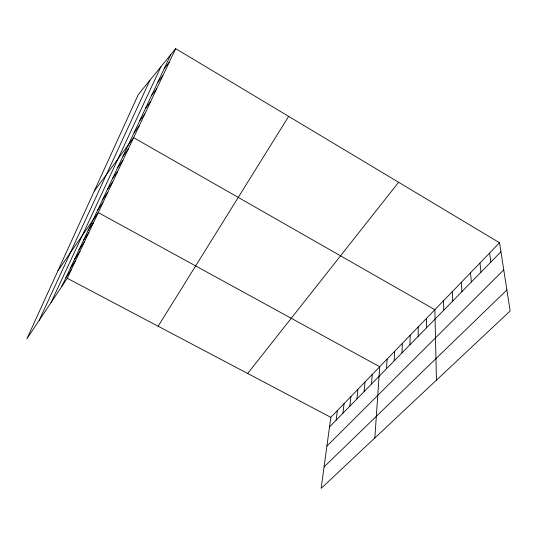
<?xml version="1.0" encoding="UTF-8"?>
<svg xmlns="http://www.w3.org/2000/svg" width="537" height="537" viewBox="0 0 537 537"><rect width="100%" height="100%" fill="white"/><g stroke="black" fill="none" stroke-linecap="round" stroke-linejoin="round"><path stroke-width="0.81" d="M418.169 336.35L418.229 326.905M409.999 344.7L410.187 335.222M402.005 352.863L402.327 343.365M394.192 360.851L394.628 351.326M386.546 368.664L387.096 359.119M374.839 437.964L379.719 366.751L98.264 212.571L58.009 270.561M371.523 384.015L372.282 374.443M364.146 391.554L365.006 381.975M356.924 398.937L357.884 389.352M349.849 406.16L350.903 396.568M342.928 413.235L344.069 403.636M336.149 420.162L337.377 410.563M499.544 242.764L330.819 417.35L321.146 488.355L510.15 310.977L499.544 242.764L175.646 48.645L138.365 94.425L26.85 338.867L67.253 278.273L175.646 48.645M39.12 320.468L149.944 80.201M50.988 302.667L160.932 66.709M61.822 286.409L170.779 54.62M158.133 326.228L288.658 116.375M65.97 277.595L71.387 269.5M70.206 268.574L75.623 260.532M74.542 259.358L79.946 251.37M78.973 249.927L84.376 241.999M83.51 240.281L88.9 232.414M88.149 230.407L93.525 222.607M97.62 210.249L102.97 202.603M102.453 199.972L107.783 192.407M107.4 189.447L112.71 181.969M112.468 178.667L117.751 171.283M117.657 167.625L122.919 160.341M122.98 156.307L128.209 149.138M94.257 191.105L133.626 137.66L434.863 309.695L436.433 380.162M134.022 132.82L139.177 125.893M139.754 120.624L144.876 113.831M145.634 108.105L150.716 101.459M151.676 95.264L156.703 88.766M157.871 82.074L162.852 75.744M247.658 373.47L398.608 182.271M164.235 68.535L169.162 62.373M329.51 426.949L500.94 251.766M326.905 446.059L503.76 269.883M324.066 466.901L506.881 289.967M67.253 278.273L330.819 417.35M489.63 253.028L490.831 262.096M479.95 263.043L480.964 272.178M470.499 272.816L471.345 282.012M461.276 282.361L461.948 291.611M452.268 291.685L452.778 300.982M443.461 300.794L443.824 310.138M426.452 318.394L426.519 327.812"/></g></svg>
